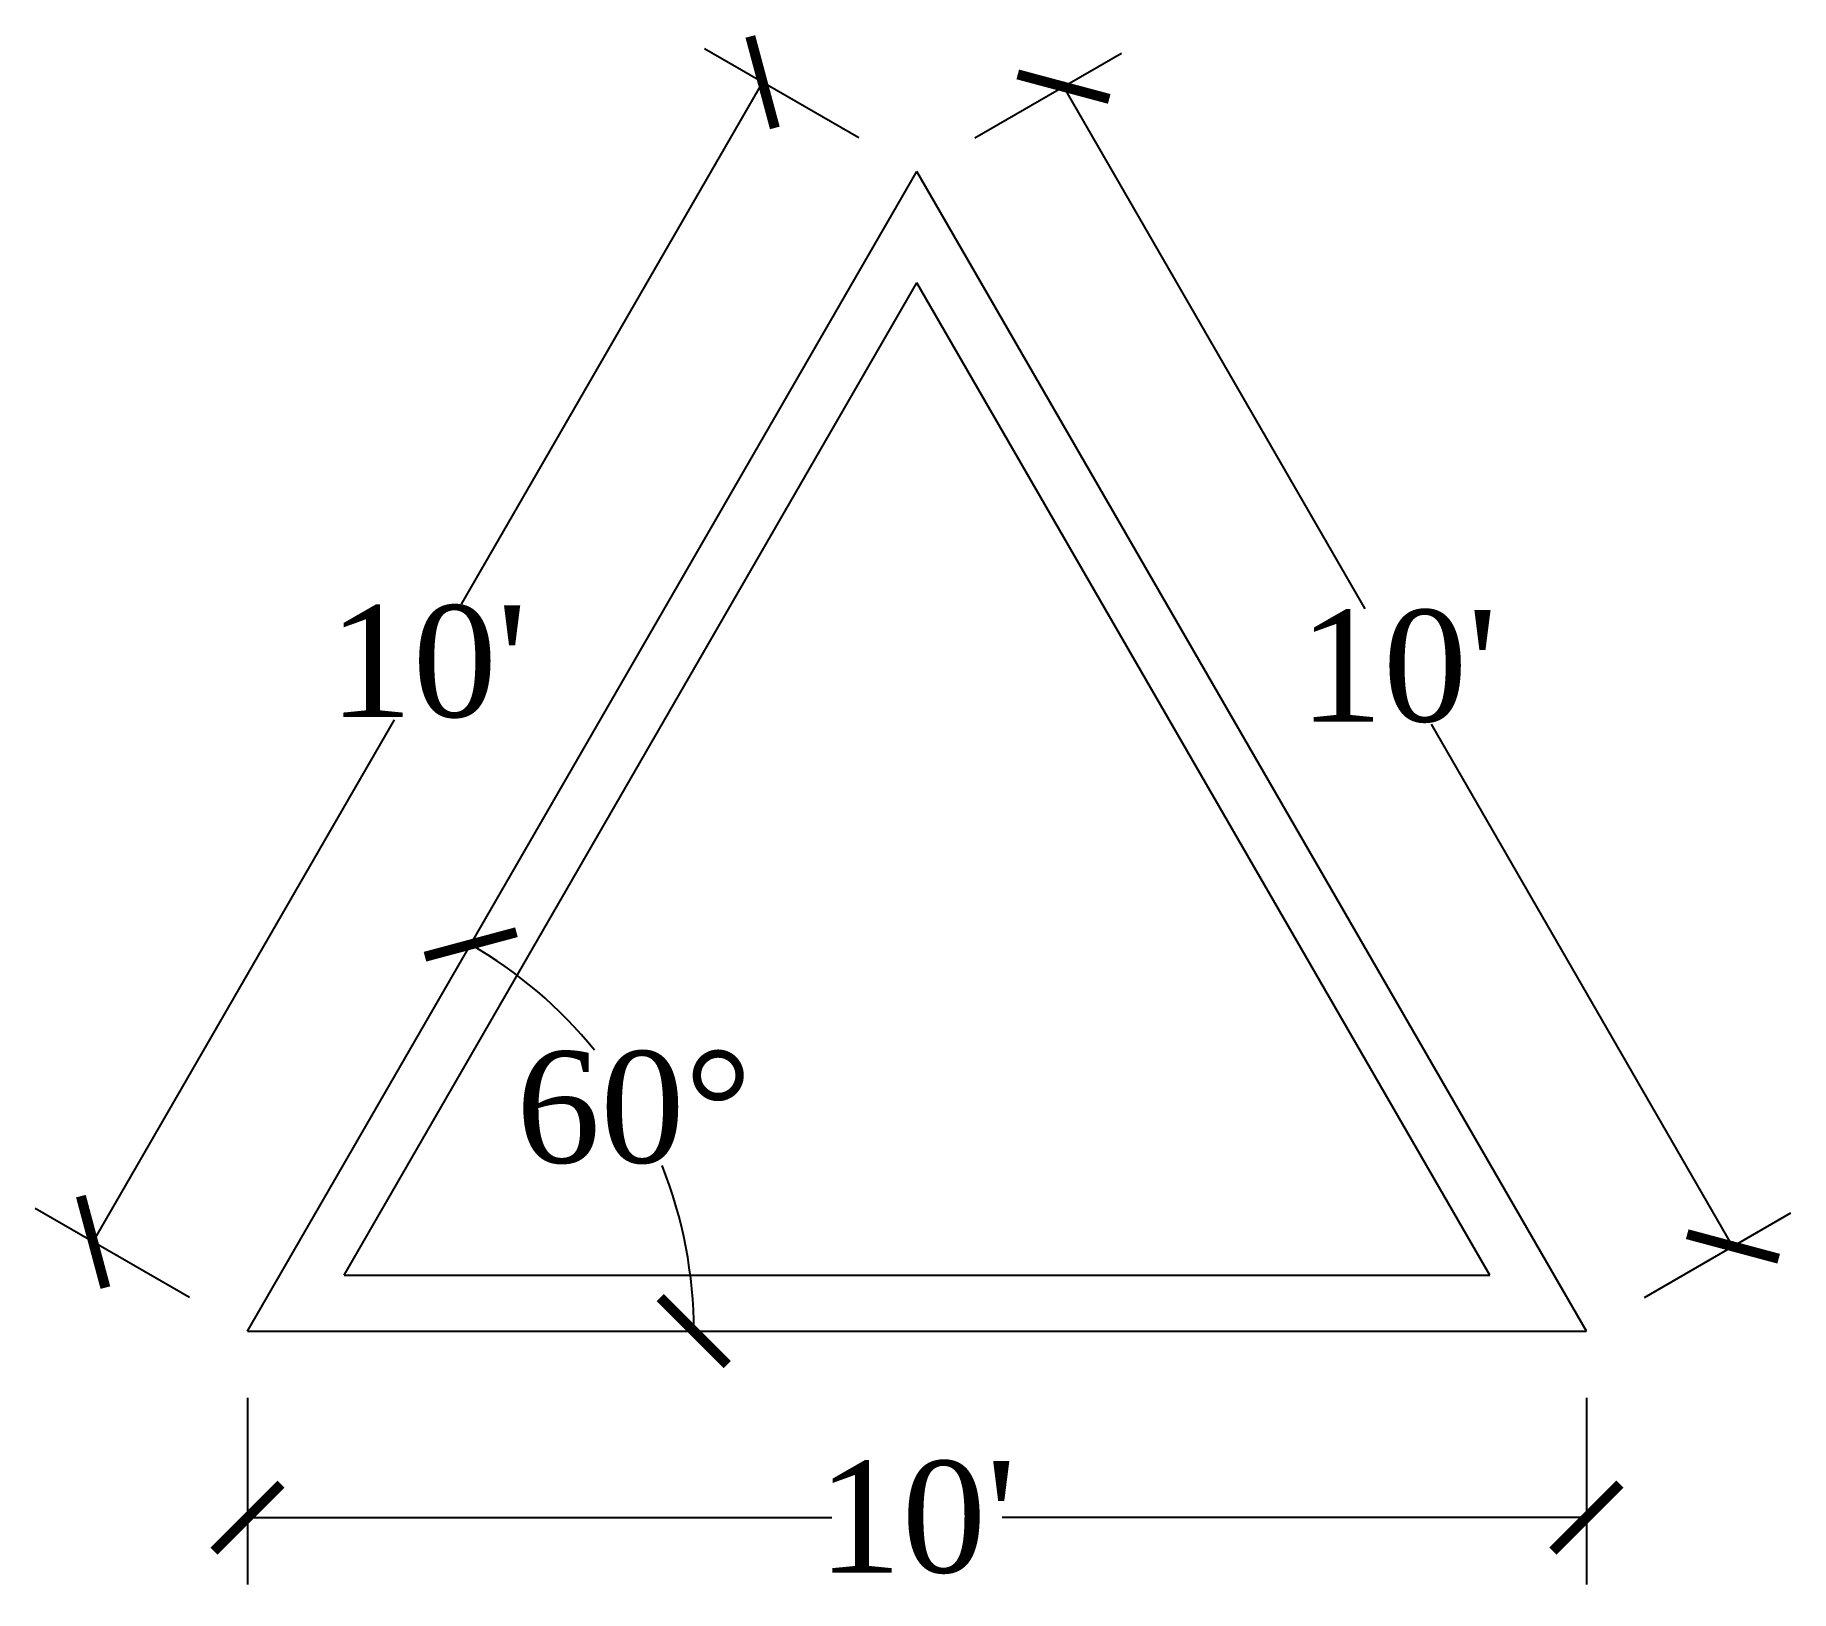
# Model space of a CAD drawing. Header units: inches. Extents: x 203 to 360, y 75 to 215.
import ezdxf

# ---------------------------------------------------------------- set-up
doc = ezdxf.new("R2010")
doc.units = ezdxf.units.IN
doc.header["$MEASUREMENT"] = 0
doc.styles.get("Standard").update_dxf_attribs({"font": 'times.ttf', "height": 10})
doc.dimstyles.get("Standard").update_dxf_attribs({"dimtxt": 10, "dimasz": 6, "dimexe": 6, "dimexo": 6, "dimgap": 0.09, "dimtad": 0, "dimtih": 1, "dimtoh": 1, "dimdec": 1, "dimzin": 0, "dimdsep": 46, "dimlunit": 3, "dimtxsty": 'Standard', "dimblk": 'ARCHTICK', "dimcen": 0.09, "dimadec": 0, "dimazin": 0, "dimtfac": 1, "dimtdec": 1, "dimtofl": 0, "dimtmove": 0, "dimatfit": 3, "dimldrblk": 'ARCHTICK', "dimfxl": 1, "dimtolj": 1, "dimtzin": 0, "dimarcsym": 0})

# ---------------------------------------------------------------- blocks, each defined once
blk = doc.blocks.new('_ArchTick')
at = {"color": 0, "linetype": 'ByBlock', "const_width": 0.15}
blk.add_lwpolyline([(-0.5, -0.5), (0.5, 0.5)], dxfattribs=at)
blk = doc.blocks.new('*D4')
at = {"color": 0, "lineweight": -2}
for p, q in [((222.1, 92.56), (222.1, 75.84)), ((342.1, 92.56), (342.1, 75.84)), ((222.1, 81.84), (274.47, 81.84)), ((342.1, 81.84), (289.72, 81.84))]:
    blk.add_line(p, q, dxfattribs=at)
at = {"layer": 'Defpoints', "color": 0}
for p in [(222.1, 98.56), (342.1, 98.56), (342.1, 81.84)]:
    blk.add_point(p, dxfattribs=at)
at = {"color": 0, "lineweight": -2, "xscale": 6, "yscale": 6, "zscale": 6, "rotation": 180}
blk.add_blockref('_ArchTick', (222.1, 81.84), dxfattribs=at)
at = {"color": 0, "lineweight": -2, "xscale": 6, "yscale": 6, "zscale": 6}
blk.add_blockref('_ArchTick', (342.1, 81.84), dxfattribs=at)
at = {"color": 0, "insert": (282.1, 81.84), "char_height": 10, "attachment_point": 5}
blk.add_mtext("\\A1;10'", dxfattribs=at)
blk = doc.blocks.new('*D5')
at = {"color": 0, "lineweight": -2}
for p, q in [((276.9, 205.48), (263.06, 213.47)), ((268.26, 210.47), (241.24, 163.69)), ((208.26, 106.55), (235.27, 153.34)), ((216.9, 101.56), (203.06, 109.55))]:
    blk.add_line(p, q, dxfattribs=at)
at = {"layer": 'Defpoints', "color": 0}
for p in [(268.26, 210.47), (282.1, 202.48), (222.1, 98.56)]:
    blk.add_point(p, dxfattribs=at)
at = {"color": 0, "lineweight": -2, "xscale": 6, "yscale": 6, "zscale": 6}
for p, rotation in [((268.26, 210.47), 60.00000000000001), ((208.26, 106.55), 240)]:
    blk.add_blockref('_ArchTick', p, dxfattribs=dict(at, rotation=rotation))
at = {"color": 0, "insert": (238.26, 158.51), "char_height": 10, "attachment_point": 5}
blk.add_mtext("\\A1;10'", dxfattribs=at)
blk = doc.blocks.new('*D6')
at = {"color": 0, "lineweight": -2}
for p, q in [((287.29, 205.48), (300.42, 213.07)), ((295.23, 210.07), (322.24, 163.28)), ((355.23, 106.14), (328.22, 152.93)), ((347.29, 101.56), (360.42, 109.14))]:
    blk.add_line(p, q, dxfattribs=at)
at = {"layer": 'Defpoints', "color": 0}
for p in [(295.23, 210.07), (282.1, 202.48), (342.1, 98.56)]:
    blk.add_point(p, dxfattribs=at)
at = {"color": 0, "lineweight": -2, "xscale": 6, "yscale": 6, "zscale": 6}
for p, rotation in [((295.23, 210.07), 120), ((355.23, 106.14), 299.9999999999999)]:
    blk.add_blockref('_ArchTick', p, dxfattribs=dict(at, rotation=rotation))
at = {"color": 0, "insert": (325.23, 158.1), "char_height": 10, "attachment_point": 5}
blk.add_mtext("\\A1;10'", dxfattribs=at)
blk = doc.blocks.new('*D7')
at = {"color": 0, "lineweight": -2}
for start, end in [(39.0072, 60), (360, 21.7515)]:
    blk.add_arc((222.1, 98.56), 40, start, end, dxfattribs=at)
at = {"layer": 'Defpoints', "color": 0}
for p in [(282.1, 202.48), (259.68, 112.24), (222.1, 98.56), (222.1, 98.56), (342.1, 98.56)]:
    blk.add_point(p, dxfattribs=at)
at = {"color": 0, "lineweight": -2, "xscale": 6, "yscale": 6, "zscale": 6}
for p, rotation in [((242.1, 133.2), 150), ((262.09, 98.56), 269.9999999999999)]:
    blk.add_blockref('_ArchTick', p, dxfattribs=dict(at, rotation=rotation))
at = {"color": 0, "insert": (256.74, 118.56), "char_height": 10, "attachment_point": 5}
blk.add_mtext('\\A1;60°', dxfattribs=at)

msp = doc.modelspace()

# ---------------------------------------------------------------- linework, layer by layer
for p, q in [((222.1, 98.56), (282.1, 202.48)), ((342.1, 98.56), (282.1, 202.48)), ((230.76, 103.56), (282.1, 192.48)), ((333.44, 103.56), (282.1, 192.48)), ((230.76, 103.56), (333.44, 103.56)), ((222.1, 98.56), (342.1, 98.56))]:
    msp.add_line(p, q)

# ---------------------------------------------------------------- dimensions: what is measured, and where the dimension line sits
for p1, distance, picture, middle in [((222.1, 98.56), 15.98, '*D5', (238.26, 158.51)), ((342.1, 98.56), -15.16, '*D6', (325.23, 158.1))]:
    dim = msp.add_aligned_dim(p1=p1, p2=(282.1, 202.48), distance=distance, dimstyle='Standard')
    dim.commit()
    dim.dimension.update_dxf_attribs({"geometry": picture, "text_midpoint": middle})
dim = msp.add_angular_dim_2l(base=(259.68, 112.24), line1=((222.1, 98.56), (342.1, 98.56)), line2=((222.1, 98.56), (282.1, 202.48)), dimstyle='Standard')
dim.commit()
dim.dimension.update_dxf_attribs({"geometry": '*D7', "text_midpoint": (256.74, 118.56)})
dim = msp.add_linear_dim(base=(342.1, 81.84), p1=(222.1, 98.56), p2=(342.1, 98.56), dimstyle='Standard')
dim.commit()
dim.dimension.update_dxf_attribs({"geometry": '*D4', "text_midpoint": (282.1, 81.84)})

doc.saveas('drawing.dxf')
